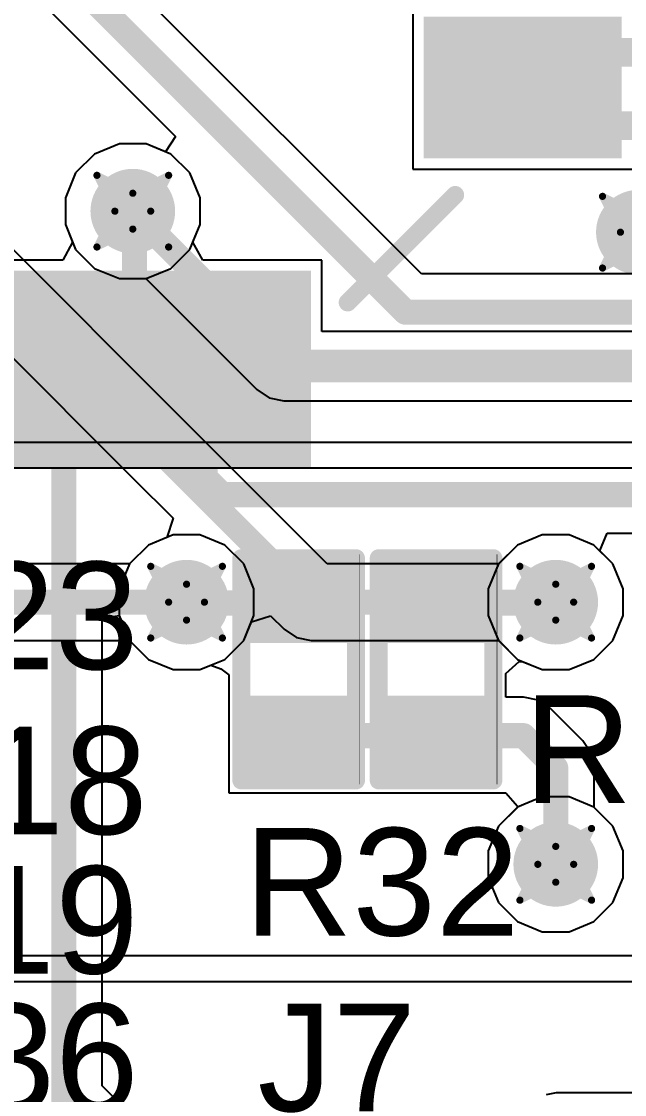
# Model space of a CAD drawing. Header units: inches. Extents: x -3 to 289, y -11 to 89.
# Drawn here: x 104.24 to 108.51, y 8.44 to 16.05 of the extents above; entities that cross this region are included whole.
import ezdxf

# ---------------------------------------------------------------- set-up
doc = ezdxf.new("R2010")
doc.units = ezdxf.units.IN
for name, color, linetype in [('Bottom Layer', 5, 'Continuous'), ('Drill Drawing', 1, 'Continuous'), ('Layer 1', 16, 'Continuous'), ('Layer 2', 76, 'Continuous'), ('Top Layer', 1, 'Continuous'), ('Top Overlay', 2, 'Continuous'), ('Top Paste', 8, 'Continuous'), ('Top Solder', 216, 'Continuous'), ('Via Holes', 16, 'Continuous')]:
    doc.layers.add(name, color=color, linetype=linetype)
doc.styles.add('Arial', font='', dxfattribs={"height": 0.2})
doc.styles.get('Arial').set_extended_font_data('Arial')

# ---------------------------------------------------------------- blocks, each defined once
blk = doc.blocks.new('EFM32WG380F256_B_QFP100R_10')
at = {"layer": 'Top Layer'}
for points in [[(-8.35, -4.35), (-7.15, -4.35), (-7.15, -4.65), (-8.35, -4.65)], [(-8.35, -4.85), (-7.15, -4.85), (-7.15, -5.15), (-8.35, -5.15)], [(-8.35, -5.35), (-7.15, -5.35), (-7.15, -5.65), (-8.35, -5.65)], [(-8.35, -5.85), (-7.15, -5.85), (-7.15, -6.15), (-8.35, -6.15)], [(-5.85, -7.15), (-5.85, -8.35), (-6.15, -8.35), (-6.15, -7.15)], [(-5.35, -7.15), (-5.35, -8.35), (-5.65, -8.35), (-5.65, -7.15)]]:
    blk.add_hatch(color=1, dxfattribs=at).paths.add_polyline_path(points)
at = {"layer": 'Top Paste'}
for points in [[(-8.35, -4.35), (-7.15, -4.35), (-7.15, -4.65), (-8.35, -4.65)], [(-8.35, -4.85), (-7.15, -4.85), (-7.15, -5.15), (-8.35, -5.15)], [(-8.35, -5.35), (-7.15, -5.35), (-7.15, -5.65), (-8.35, -5.65)], [(-8.35, -5.85), (-7.15, -5.85), (-7.15, -6.15), (-8.35, -6.15)], [(-5.85, -7.15), (-5.85, -8.35), (-6.15, -8.35), (-6.15, -7.15)], [(-5.35, -7.15), (-5.35, -8.35), (-5.65, -8.35), (-5.65, -7.15)]]:
    blk.add_hatch(color=8, dxfattribs=at).paths.add_polyline_path(points)
at = {"layer": 'Top Solder'}
for points in [[(-8.4516, -3.7484), (-7.0484, -3.7484), (-7.0484, -4.2516), (-8.4516, -4.2516)], [(-8.4516, -4.2484), (-7.0484, -4.2484), (-7.0484, -4.7516), (-8.4516, -4.7516)], [(-8.4516, -4.7484), (-7.0484, -4.7484), (-7.0484, -5.2516), (-8.4516, -5.2516)], [(-8.4516, -5.2484), (-7.0484, -5.2484), (-7.0484, -5.7516), (-8.4516, -5.7516)], [(-8.4516, -5.7484), (-7.0484, -5.7484), (-7.0484, -6.2516), (-8.4516, -6.2516)], [(-5.7484, -7.0484), (-5.7484, -8.4516), (-6.2516, -8.4516), (-6.2516, -7.0484)], [(-5.2484, -7.0484), (-5.2484, -8.4516), (-5.7516, -8.4516), (-5.7516, -7.0484)]]:
    blk.add_hatch(color=216, dxfattribs=at).paths.add_polyline_path(points)
at = {"layer": 'Top Overlay'}
blk.add_lwpolyline([(-7.273, -6.511, 0.127, 0.127, 0), (-6.511, -7.273, 0.127, 0.127, 0)], format="xyseb", dxfattribs=at)
for points in [[(-7.3048, -6.511, 0.0635, 0.0635, 1), (-7.2413, -6.511, 0.0635, 0.0635, 1)], [(-6.5428, -7.273, 0.0635, 0.0635, 1), (-6.4793, -7.273, 0.0635, 0.0635, 1)]]:
    blk.add_lwpolyline(points, format="xyseb", close=True, dxfattribs=at)
blk = doc.blocks.new('R___0402_11')
at = {"layer": 'Top Layer'}
for points in [[(-0.6985, -0.3175), (-0.6985, 0.3175), (-0.2413, 0.3175), (-0.2413, -0.3175)], [(0.2413, -0.3175), (0.2413, 0.3175), (0.6985, 0.3175), (0.6985, -0.3175)]]:
    blk.add_hatch(color=1, dxfattribs=at).paths.add_polyline_path(points)
at = {"layer": 'Top Paste'}
for points in [[(-0.6985, -0.3175), (-0.6985, 0.3175), (-0.2413, 0.3175), (-0.2413, -0.3175)], [(0.2413, -0.3175), (0.2413, 0.3175), (0.6985, 0.3175), (0.6985, -0.3175)]]:
    blk.add_hatch(color=8, dxfattribs=at).paths.add_polyline_path(points)
at = {"layer": 'Top Solder'}
for points in [[(-0.7535, -0.3725), (-0.7535, 0.3725), (-0.1863, 0.3725), (-0.1863, -0.3725)], [(0.1863, -0.3725), (0.1863, 0.3725), (0.7535, 0.3725), (0.7535, -0.3725)]]:
    blk.add_hatch(color=216, dxfattribs=at).paths.add_polyline_path(points)
at = {"layer": 'Top Overlay'}
for points in [[(-0.7874, 0.4064, 0.127, 0.127, 0), (-0.7874, -0.4064, 0.127, 0.127, 0)], [(-0.7874, 0.4064, 0.127, 0.127, 0), (0.7874, 0.4064, 0.127, 0.127, 0)], [(0.7874, 0.4064, 0.127, 0.127, 0), (0.7874, -0.4064, 0.127, 0.127, 0)], [(-0.7874, -0.4064, 0.127, 0.127, 0), (0.7874, -0.4064, 0.127, 0.127, 0)], [(-0.8128, -0.4318, 0.00323, 0.00323, 0), (0.8128, -0.4318, 0.00323, 0.00323, 0)]]:
    blk.add_lwpolyline(points, format="xyseb", dxfattribs=at)
for points in [[(-0.8191, 0.4064, 0.0635, 0.0635, 1), (-0.7556, 0.4064, 0.0635, 0.0635, 1)], [(-0.8191, 0.4064, 0.0635, 0.0635, 1), (-0.7556, 0.4064, 0.0635, 0.0635, 1)], [(0.7556, 0.4064, 0.0635, 0.0635, 1), (0.8191, 0.4064, 0.0635, 0.0635, 1)], [(0.7556, 0.4064, 0.0635, 0.0635, 1), (0.8191, 0.4064, 0.0635, 0.0635, 1)], [(-0.8191, -0.4064, 0.0635, 0.0635, 1), (-0.7556, -0.4064, 0.0635, 0.0635, 1)], [(-0.8191, -0.4064, 0.0635, 0.0635, 1), (-0.7556, -0.4064, 0.0635, 0.0635, 1)], [(0.7556, -0.4064, 0.0635, 0.0635, 1), (0.8191, -0.4064, 0.0635, 0.0635, 1)], [(0.7556, -0.4064, 0.0635, 0.0635, 1), (0.8191, -0.4064, 0.0635, 0.0635, 1)], [(-0.8136, -0.4318, 0.00161, 0.00161, 1), (-0.812, -0.4318, 0.00161, 0.00161, 1)], [(0.812, -0.4318, 0.00161, 0.00161, 1), (0.8136, -0.4318, 0.00161, 0.00161, 1)]]:
    blk.add_lwpolyline(points, format="xyseb", close=True, dxfattribs=at)
blk = doc.blocks.new('R___0402_12')
at = {"layer": 'Top Layer'}
for points in [[(-0.6985, -0.3175), (-0.6985, 0.3175), (-0.2413, 0.3175), (-0.2413, -0.3175)], [(0.2413, -0.3175), (0.2413, 0.3175), (0.6985, 0.3175), (0.6985, -0.3175)]]:
    blk.add_hatch(color=1, dxfattribs=at).paths.add_polyline_path(points)
at = {"layer": 'Top Paste'}
for points in [[(-0.6985, -0.3175), (-0.6985, 0.3175), (-0.2413, 0.3175), (-0.2413, -0.3175)], [(0.2413, -0.3175), (0.2413, 0.3175), (0.6985, 0.3175), (0.6985, -0.3175)]]:
    blk.add_hatch(color=8, dxfattribs=at).paths.add_polyline_path(points)
at = {"layer": 'Top Solder'}
for points in [[(-0.7535, -0.3725), (-0.7535, 0.3725), (-0.1863, 0.3725), (-0.1863, -0.3725)], [(0.1863, -0.3725), (0.1863, 0.3725), (0.7535, 0.3725), (0.7535, -0.3725)]]:
    blk.add_hatch(color=216, dxfattribs=at).paths.add_polyline_path(points)
at = {"layer": 'Top Overlay'}
for points in [[(-0.7874, 0.4064, 0.127, 0.127, 0), (-0.7874, -0.4064, 0.127, 0.127, 0)], [(-0.7874, 0.4064, 0.127, 0.127, 0), (0.7874, 0.4064, 0.127, 0.127, 0)], [(0.7874, 0.4064, 0.127, 0.127, 0), (0.7874, -0.4064, 0.127, 0.127, 0)], [(-0.7874, -0.4064, 0.127, 0.127, 0), (0.7874, -0.4064, 0.127, 0.127, 0)], [(-0.8128, -0.4318, 0.00323, 0.00323, 0), (0.8128, -0.4318, 0.00323, 0.00323, 0)]]:
    blk.add_lwpolyline(points, format="xyseb", dxfattribs=at)
for points in [[(-0.8191, 0.4064, 0.0635, 0.0635, 1), (-0.7556, 0.4064, 0.0635, 0.0635, 1)], [(-0.8191, 0.4064, 0.0635, 0.0635, 1), (-0.7556, 0.4064, 0.0635, 0.0635, 1)], [(0.7556, 0.4064, 0.0635, 0.0635, 1), (0.8191, 0.4064, 0.0635, 0.0635, 1)], [(0.7556, 0.4064, 0.0635, 0.0635, 1), (0.8191, 0.4064, 0.0635, 0.0635, 1)], [(-0.8191, -0.4064, 0.0635, 0.0635, 1), (-0.7556, -0.4064, 0.0635, 0.0635, 1)], [(-0.8191, -0.4064, 0.0635, 0.0635, 1), (-0.7556, -0.4064, 0.0635, 0.0635, 1)], [(0.7556, -0.4064, 0.0635, 0.0635, 1), (0.8191, -0.4064, 0.0635, 0.0635, 1)], [(0.7556, -0.4064, 0.0635, 0.0635, 1), (0.8191, -0.4064, 0.0635, 0.0635, 1)], [(-0.8136, -0.4318, 0.00161, 0.00161, 1), (-0.812, -0.4318, 0.00161, 0.00161, 1)], [(0.812, -0.4318, 0.00161, 0.00161, 1), (0.8136, -0.4318, 0.00161, 0.00161, 1)]]:
    blk.add_lwpolyline(points, format="xyseb", close=True, dxfattribs=at)

msp = doc.modelspace()

# ---------------------------------------------------------------- hatches: boundary and pattern name
at = {"layer": 'Bottom Layer'}
h = msp.add_hatch(color=5, dxfattribs=at)
edge = h.paths.add_edge_path()
edge.add_arc((105.0257, 14.7027), 0.3, 0, 360)
h = msp.add_hatch(color=5, dxfattribs=at)
edge = h.paths.add_edge_path()
edge.add_arc((108.6086, 14.5537), 0.3, 0, 360)
h = msp.add_hatch(color=5, dxfattribs=at)
edge = h.paths.add_edge_path()
edge.add_arc((105.4067, 11.9323), 0.3, 0, 360)
h = msp.add_hatch(color=5, dxfattribs=at)
edge = h.paths.add_edge_path()
edge.add_arc((108.0229, 11.9323), 0.3, 0, 360)
h = msp.add_hatch(color=5, dxfattribs=at)
edge = h.paths.add_edge_path()
edge.add_arc((108.0229, 10.0749), 0.3, 0, 360)
at = {"layer": 'Layer 1'}
h = msp.add_hatch(color=16, dxfattribs=at)
edge = h.paths.add_edge_path()
edge.add_arc((105.0257, 14.7027), 0.3, 0, 360)
h = msp.add_hatch(color=16, dxfattribs=at)
edge = h.paths.add_edge_path()
edge.add_arc((108.6086, 14.5537), 0.3, 0, 360)
h = msp.add_hatch(color=16, dxfattribs=at)
edge = h.paths.add_edge_path()
edge.add_arc((105.4067, 11.9323), 0.3, 0, 360)
h = msp.add_hatch(color=16, dxfattribs=at)
edge = h.paths.add_edge_path()
edge.add_arc((108.0229, 11.9323), 0.3, 0, 360)
h = msp.add_hatch(color=16, dxfattribs=at)
edge = h.paths.add_edge_path()
edge.add_arc((108.0229, 10.0749), 0.3, 0, 360)
at = {"layer": 'Layer 2'}
h = msp.add_hatch(color=76, dxfattribs=at)
edge = h.paths.add_edge_path()
edge.add_arc((105.0257, 14.7027), 0.3, 0, 360)
h = msp.add_hatch(color=76, dxfattribs=at)
edge = h.paths.add_edge_path()
edge.add_arc((108.6086, 14.5537), 0.3, 0, 360)
h = msp.add_hatch(color=76, dxfattribs=at)
edge = h.paths.add_edge_path()
edge.add_arc((105.4067, 11.9323), 0.3, 0, 360)
h = msp.add_hatch(color=76, dxfattribs=at)
edge = h.paths.add_edge_path()
edge.add_arc((108.0229, 11.9323), 0.3, 0, 360)
h = msp.add_hatch(color=76, dxfattribs=at)
edge = h.paths.add_edge_path()
edge.add_arc((108.0229, 10.0749), 0.3, 0, 360)
at = {"layer": 'Top Layer'}
h = msp.add_hatch(color=1, dxfattribs=at)
edge = h.paths.add_edge_path()
edge.add_arc((105.0257, 14.7027), 0.3, 0, 360)
h = msp.add_hatch(color=1, dxfattribs=at)
edge = h.paths.add_edge_path()
edge.add_arc((108.6086, 14.5537), 0.3, 0, 360)
h = msp.add_hatch(color=1, dxfattribs=at)
edge = h.paths.add_edge_path()
edge.add_arc((105.4067, 11.9323), 0.3, 0, 360)
h = msp.add_hatch(color=1, dxfattribs=at)
edge = h.paths.add_edge_path()
edge.add_arc((108.0229, 11.9323), 0.3, 0, 360)
h = msp.add_hatch(color=1, dxfattribs=at)
edge = h.paths.add_edge_path()
edge.add_arc((108.0229, 10.0749), 0.3, 0, 360)
at = {"layer": 'Via Holes'}
h = msp.add_hatch(color=7, dxfattribs=at)
edge = h.paths.add_edge_path()
edge.add_arc((105.0257, 14.7027), 0.15, 0, 360)
h = msp.add_hatch(color=7, dxfattribs=at)
edge = h.paths.add_edge_path()
edge.add_arc((108.6086, 14.5537), 0.15, 0, 360)
h = msp.add_hatch(color=7, dxfattribs=at)
edge = h.paths.add_edge_path()
edge.add_arc((105.4067, 11.9323), 0.15, 0, 360)
h = msp.add_hatch(color=7, dxfattribs=at)
edge = h.paths.add_edge_path()
edge.add_arc((108.0229, 11.9323), 0.15, 0, 360)
h = msp.add_hatch(color=7, dxfattribs=at)
edge = h.paths.add_edge_path()
edge.add_arc((108.0229, 10.0749), 0.15, 0, 360)

# ---------------------------------------------------------------- linework, layer by layer
at = {"layer": 'Bottom Layer'}
for p, q in [((101.7861, 18.7747), (105.3293, 15.2315)), ((107.071, 14.2589), (103.893, 17.437)), ((105.3293, 15.2315), (105.2573, 15.1239)), ((104.9306, 15.1805), (104.755, 15.1077)), ((105.1207, 15.1805), (104.9306, 15.1805)), ((105.2573, 15.1239), (105.1207, 15.1805)), ((104.755, 15.1077), (104.6206, 14.9733)), ((104.6206, 14.9733), (104.5479, 14.7977)), ((105.4162, 13.1914), (103.8232, 14.7844)), ((104.5479, 14.7977), (104.5479, 14.6076)), ((104.5479, 14.6076), (104.6206, 14.432)), ((103.3034, 14.5351), (105.0317, 12.8068)), ((104.6206, 14.432), (104.755, 14.2976)), ((104.755, 14.2976), (104.9306, 14.2249)), ((104.9306, 14.2249), (105.1189, 14.2249)), ((105.1189, 14.2249), (105.9047, 13.4391)), ((121.079, 14.2589), (107.071, 14.2589)), ((105.9047, 13.4391), (105.9047, 13.4391)), ((105.9047, 13.4391), (105.9929, 13.3802)), ((105.9929, 13.3802), (106.097, 13.3595)), ((106.097, 13.3595), (106.097, 13.3595)), ((106.097, 13.3595), (122.3457, 13.3595)), ((106.4034, 12.2042), (105.4162, 13.1914)), ((105.0317, 12.8068), (105.311, 12.5274)), ((105.311, 12.5274), (105.2672, 12.3917)), ((107.9278, 12.4101), (107.7522, 12.3374)), ((108.1179, 12.4101), (107.9278, 12.4101)), ((108.2935, 12.3374), (108.1179, 12.4101)), ((105.136, 12.3374), (105.0029, 12.2042)), ((105.2672, 12.3917), (105.136, 12.3374)), ((107.7522, 12.3374), (107.6191, 12.2042)), ((108.4279, 12.203), (108.2935, 12.3374)), ((105.0029, 12.2042), (102.795, 12.2042)), ((107.6191, 12.2042), (106.4034, 12.2042)), ((108.5007, 12.0274), (108.4279, 12.203)), ((108.5007, 11.8373), (108.5007, 12.0274)), ((105.8117, 11.6617), (105.8661, 11.7928)), ((105.8661, 11.7928), (106.0018, 11.8367)), ((106.0018, 11.8367), (106.0985, 11.74)), ((108.4279, 11.6617), (108.5007, 11.8373)), ((106.0985, 11.74), (106.1867, 11.6811)), ((102.6824, 11.6604), (105.0029, 11.6604)), ((105.0029, 11.6604), (105.136, 11.5273)), ((105.6773, 11.5273), (105.8117, 11.6617)), ((106.1867, 11.6811), (106.2907, 11.6604)), ((106.2907, 11.6604), (106.2908, 11.6604)), ((106.2908, 11.6604), (107.6191, 11.6604)), ((107.6191, 11.6604), (107.7522, 11.5273)), ((108.2935, 11.5273), (108.4279, 11.6617)), ((105.136, 11.5273), (105.3116, 11.4545)), ((105.5017, 11.4545), (105.6773, 11.5273)), ((107.7522, 11.5273), (107.9278, 11.4545)), ((108.1179, 11.4545), (108.2935, 11.5273)), ((105.3116, 11.4545), (105.5017, 11.4545)), ((107.9278, 11.4545), (108.1179, 11.4545)), ((107.9278, 10.5527), (107.7522, 10.48)), ((108.1179, 10.5527), (107.9278, 10.5527)), ((108.2935, 10.48), (108.1179, 10.5527)), ((107.7522, 10.48), (107.6178, 10.3455)), ((108.4279, 10.3455), (108.2935, 10.48)), ((107.6178, 10.3455), (107.5451, 10.1699)), ((108.5007, 10.1699), (108.4279, 10.3455)), ((107.5451, 10.1699), (107.5451, 9.9799)), ((108.5007, 9.9799), (108.5007, 10.1699)), ((107.5451, 9.9799), (107.6178, 9.8042)), ((108.4279, 9.8042), (108.5007, 9.9799)), ((107.6178, 9.8042), (107.7522, 9.6698)), ((108.2935, 9.6698), (108.4279, 9.8042)), ((107.7522, 9.6698), (107.9278, 9.5971)), ((108.1179, 9.5971), (108.2935, 9.6698)), ((107.9278, 9.5971), (108.1179, 9.5971)), ((116.4154, 9.4269), (102.1836, 9.4269)), ((98.8248, 9.2456), (117.7772, 9.2456))]:
    msp.add_line(p, q, dxfattribs=at)
for points in [[(101.9784, 18.967, 0.1778, 0.1778, 0), (106.9584, 13.987, 0.1778, 0.1778, 0)], [(103.4957, 14.7273, 0.1778, 0.1778, 0), (105.2239, 12.9991, 0.1778, 0.1778, 0)], [(105.0257, 14.7027, 0.1778, 0.1778, 0), (106.097, 13.6314, 0.1778, 0.1778, 0)], [(106.9584, 13.987, 0.1778, 0.1778, 0), (121.1916, 13.987, 0.1778, 0.1778, 0)], [(106.097, 13.6314, 0.1778, 0.1778, 0), (122.3457, 13.6314, 0.1778, 0.1778, 0)], [(105.2239, 12.9991, 0.1778, 0.1778, 0), (106.2907, 11.9323, 0.1778, 0.1778, 0)], [(102.6824, 11.9323, 0.1778, 0.1778, 0), (105.4067, 11.9323, 0.1778, 0.1778, 0)], [(106.2907, 11.9323, 0.1778, 0.1778, 0), (108.0229, 11.9323, 0.1778, 0.1778, 0)]]:
    msp.add_lwpolyline(points, format="xyseb", dxfattribs=at)
for points in [[(104.9812, 14.7027, 0.0889, 0.0889, 1), (105.0701, 14.7027, 0.0889, 0.0889, 1)], [(106.914, 13.987, 0.0889, 0.0889, 1), (107.0029, 13.987, 0.0889, 0.0889, 1)], [(106.914, 13.987, 0.0889, 0.0889, 1), (107.0029, 13.987, 0.0889, 0.0889, 1)], [(106.0525, 13.6314, 0.0889, 0.0889, 1), (106.1414, 13.6314, 0.0889, 0.0889, 1)], [(106.0525, 13.6314, 0.0889, 0.0889, 1), (106.1414, 13.6314, 0.0889, 0.0889, 1)], [(105.1795, 12.9991, 0.0889, 0.0889, 1), (105.2684, 12.9991, 0.0889, 0.0889, 1)], [(105.1795, 12.9991, 0.0889, 0.0889, 1), (105.2684, 12.9991, 0.0889, 0.0889, 1)], [(105.3622, 11.9323, 0.0889, 0.0889, 1), (105.4511, 11.9323, 0.0889, 0.0889, 1)], [(106.2463, 11.9323, 0.0889, 0.0889, 1), (106.3352, 11.9323, 0.0889, 0.0889, 1)], [(106.2463, 11.9323, 0.0889, 0.0889, 1), (106.3352, 11.9323, 0.0889, 0.0889, 1)], [(107.9784, 11.9323, 0.0889, 0.0889, 1), (108.0673, 11.9323, 0.0889, 0.0889, 1)]]:
    msp.add_lwpolyline(points, format="xyseb", close=True, dxfattribs=at)
at = {"layer": 'Drill Drawing'}
for points in [[(104.7717, 14.9567, 0.0508, 0.0508, 0), (105.0257, 14.8297, 0.0508, 0.0508, 0)], [(104.7717, 14.9567, 0.0508, 0.0508, 0), (104.8987, 14.7027, 0.0508, 0.0508, 0)], [(105.0257, 14.8297, 0.0508, 0.0508, 0), (105.2797, 14.9567, 0.0508, 0.0508, 0)], [(105.1527, 14.7027, 0.0508, 0.0508, 0), (105.2797, 14.9567, 0.0508, 0.0508, 0)], [(108.3546, 14.8077, 0.0508, 0.0508, 0), (108.6086, 14.6807, 0.0508, 0.0508, 0)], [(108.3546, 14.8077, 0.0508, 0.0508, 0), (108.4816, 14.5537, 0.0508, 0.0508, 0)], [(104.7717, 14.4487, 0.0508, 0.0508, 0), (104.8987, 14.7027, 0.0508, 0.0508, 0)], [(105.1527, 14.7027, 0.0508, 0.0508, 0), (105.2797, 14.4487, 0.0508, 0.0508, 0)], [(104.7717, 14.4487, 0.0508, 0.0508, 0), (105.0257, 14.5757, 0.0508, 0.0508, 0)], [(105.0257, 14.5757, 0.0508, 0.0508, 0), (105.2797, 14.4487, 0.0508, 0.0508, 0)], [(108.3546, 14.2997, 0.0508, 0.0508, 0), (108.4816, 14.5537, 0.0508, 0.0508, 0)], [(108.3546, 14.2997, 0.0508, 0.0508, 0), (108.6086, 14.4267, 0.0508, 0.0508, 0)], [(105.1527, 12.1863, 0.0508, 0.0508, 0), (105.4067, 12.0593, 0.0508, 0.0508, 0)], [(105.1527, 12.1863, 0.0508, 0.0508, 0), (105.2797, 11.9323, 0.0508, 0.0508, 0)], [(105.4067, 12.0593, 0.0508, 0.0508, 0), (105.6607, 12.1863, 0.0508, 0.0508, 0)], [(105.5337, 11.9323, 0.0508, 0.0508, 0), (105.6607, 12.1863, 0.0508, 0.0508, 0)], [(107.7689, 12.1863, 0.0508, 0.0508, 0), (108.0229, 12.0593, 0.0508, 0.0508, 0)], [(107.7689, 12.1863, 0.0508, 0.0508, 0), (107.8959, 11.9323, 0.0508, 0.0508, 0)], [(108.0229, 12.0593, 0.0508, 0.0508, 0), (108.2769, 12.1863, 0.0508, 0.0508, 0)], [(108.1499, 11.9323, 0.0508, 0.0508, 0), (108.2769, 12.1863, 0.0508, 0.0508, 0)], [(105.1527, 11.6783, 0.0508, 0.0508, 0), (105.2797, 11.9323, 0.0508, 0.0508, 0)], [(105.5337, 11.9323, 0.0508, 0.0508, 0), (105.6607, 11.6783, 0.0508, 0.0508, 0)], [(107.7689, 11.6783, 0.0508, 0.0508, 0), (107.8959, 11.9323, 0.0508, 0.0508, 0)], [(108.1499, 11.9323, 0.0508, 0.0508, 0), (108.2769, 11.6783, 0.0508, 0.0508, 0)], [(105.1527, 11.6783, 0.0508, 0.0508, 0), (105.4067, 11.8053, 0.0508, 0.0508, 0)], [(105.4067, 11.8053, 0.0508, 0.0508, 0), (105.6607, 11.6783, 0.0508, 0.0508, 0)], [(107.7689, 11.6783, 0.0508, 0.0508, 0), (108.0229, 11.8053, 0.0508, 0.0508, 0)], [(108.0229, 11.8053, 0.0508, 0.0508, 0), (108.2769, 11.6783, 0.0508, 0.0508, 0)], [(107.7689, 10.3289, 0.0508, 0.0508, 0), (108.0229, 10.2019, 0.0508, 0.0508, 0)], [(107.7689, 10.3289, 0.0508, 0.0508, 0), (107.8959, 10.0749, 0.0508, 0.0508, 0)], [(108.0229, 10.2019, 0.0508, 0.0508, 0), (108.2769, 10.3289, 0.0508, 0.0508, 0)], [(108.1499, 10.0749, 0.0508, 0.0508, 0), (108.2769, 10.3289, 0.0508, 0.0508, 0)], [(107.7689, 9.8209, 0.0508, 0.0508, 0), (107.8959, 10.0749, 0.0508, 0.0508, 0)], [(108.1499, 10.0749, 0.0508, 0.0508, 0), (108.2769, 9.8209, 0.0508, 0.0508, 0)], [(107.7689, 9.8209, 0.0508, 0.0508, 0), (108.0229, 9.9479, 0.0508, 0.0508, 0)], [(108.0229, 9.9479, 0.0508, 0.0508, 0), (108.2769, 9.8209, 0.0508, 0.0508, 0)]]:
    msp.add_lwpolyline(points, format="xyseb", dxfattribs=at)
for points in [[(104.759, 14.9567, 0.0254, 0.0254, 1), (104.7844, 14.9567, 0.0254, 0.0254, 1)], [(104.759, 14.9567, 0.0254, 0.0254, 1), (104.7844, 14.9567, 0.0254, 0.0254, 1)], [(105.267, 14.9567, 0.0254, 0.0254, 1), (105.2924, 14.9567, 0.0254, 0.0254, 1)], [(105.267, 14.9567, 0.0254, 0.0254, 1), (105.2924, 14.9567, 0.0254, 0.0254, 1)], [(105.013, 14.8297, 0.0254, 0.0254, 1), (105.0384, 14.8297, 0.0254, 0.0254, 1)], [(105.013, 14.8297, 0.0254, 0.0254, 1), (105.0384, 14.8297, 0.0254, 0.0254, 1)], [(108.3419, 14.8077, 0.0254, 0.0254, 1), (108.3673, 14.8077, 0.0254, 0.0254, 1)], [(108.3419, 14.8077, 0.0254, 0.0254, 1), (108.3673, 14.8077, 0.0254, 0.0254, 1)], [(104.886, 14.7027, 0.0254, 0.0254, 1), (104.9114, 14.7027, 0.0254, 0.0254, 1)], [(104.886, 14.7027, 0.0254, 0.0254, 1), (104.9114, 14.7027, 0.0254, 0.0254, 1)], [(105.14, 14.7027, 0.0254, 0.0254, 1), (105.1654, 14.7027, 0.0254, 0.0254, 1)], [(105.14, 14.7027, 0.0254, 0.0254, 1), (105.1654, 14.7027, 0.0254, 0.0254, 1)], [(105.013, 14.5757, 0.0254, 0.0254, 1), (105.0384, 14.5757, 0.0254, 0.0254, 1)], [(105.013, 14.5757, 0.0254, 0.0254, 1), (105.0384, 14.5757, 0.0254, 0.0254, 1)], [(108.4689, 14.5537, 0.0254, 0.0254, 1), (108.4943, 14.5537, 0.0254, 0.0254, 1)], [(108.4689, 14.5537, 0.0254, 0.0254, 1), (108.4943, 14.5537, 0.0254, 0.0254, 1)], [(104.759, 14.4487, 0.0254, 0.0254, 1), (104.7844, 14.4487, 0.0254, 0.0254, 1)], [(104.759, 14.4487, 0.0254, 0.0254, 1), (104.7844, 14.4487, 0.0254, 0.0254, 1)], [(105.267, 14.4487, 0.0254, 0.0254, 1), (105.2924, 14.4487, 0.0254, 0.0254, 1)], [(105.267, 14.4487, 0.0254, 0.0254, 1), (105.2924, 14.4487, 0.0254, 0.0254, 1)], [(108.3419, 14.2997, 0.0254, 0.0254, 1), (108.3673, 14.2997, 0.0254, 0.0254, 1)], [(108.3419, 14.2997, 0.0254, 0.0254, 1), (108.3673, 14.2997, 0.0254, 0.0254, 1)], [(105.14, 12.1863, 0.0254, 0.0254, 1), (105.1654, 12.1863, 0.0254, 0.0254, 1)], [(105.14, 12.1863, 0.0254, 0.0254, 1), (105.1654, 12.1863, 0.0254, 0.0254, 1)], [(105.648, 12.1863, 0.0254, 0.0254, 1), (105.6734, 12.1863, 0.0254, 0.0254, 1)], [(105.648, 12.1863, 0.0254, 0.0254, 1), (105.6734, 12.1863, 0.0254, 0.0254, 1)], [(107.7562, 12.1863, 0.0254, 0.0254, 1), (107.7816, 12.1863, 0.0254, 0.0254, 1)], [(107.7562, 12.1863, 0.0254, 0.0254, 1), (107.7816, 12.1863, 0.0254, 0.0254, 1)], [(108.2642, 12.1863, 0.0254, 0.0254, 1), (108.2896, 12.1863, 0.0254, 0.0254, 1)], [(108.2642, 12.1863, 0.0254, 0.0254, 1), (108.2896, 12.1863, 0.0254, 0.0254, 1)], [(105.394, 12.0593, 0.0254, 0.0254, 1), (105.4194, 12.0593, 0.0254, 0.0254, 1)], [(105.394, 12.0593, 0.0254, 0.0254, 1), (105.4194, 12.0593, 0.0254, 0.0254, 1)], [(108.0102, 12.0593, 0.0254, 0.0254, 1), (108.0356, 12.0593, 0.0254, 0.0254, 1)], [(108.0102, 12.0593, 0.0254, 0.0254, 1), (108.0356, 12.0593, 0.0254, 0.0254, 1)], [(105.267, 11.9323, 0.0254, 0.0254, 1), (105.2924, 11.9323, 0.0254, 0.0254, 1)], [(105.267, 11.9323, 0.0254, 0.0254, 1), (105.2924, 11.9323, 0.0254, 0.0254, 1)], [(105.521, 11.9323, 0.0254, 0.0254, 1), (105.5464, 11.9323, 0.0254, 0.0254, 1)], [(105.521, 11.9323, 0.0254, 0.0254, 1), (105.5464, 11.9323, 0.0254, 0.0254, 1)], [(107.8832, 11.9323, 0.0254, 0.0254, 1), (107.9086, 11.9323, 0.0254, 0.0254, 1)], [(107.8832, 11.9323, 0.0254, 0.0254, 1), (107.9086, 11.9323, 0.0254, 0.0254, 1)], [(108.1372, 11.9323, 0.0254, 0.0254, 1), (108.1626, 11.9323, 0.0254, 0.0254, 1)], [(108.1372, 11.9323, 0.0254, 0.0254, 1), (108.1626, 11.9323, 0.0254, 0.0254, 1)], [(105.394, 11.8053, 0.0254, 0.0254, 1), (105.4194, 11.8053, 0.0254, 0.0254, 1)], [(105.394, 11.8053, 0.0254, 0.0254, 1), (105.4194, 11.8053, 0.0254, 0.0254, 1)], [(108.0102, 11.8053, 0.0254, 0.0254, 1), (108.0356, 11.8053, 0.0254, 0.0254, 1)], [(108.0102, 11.8053, 0.0254, 0.0254, 1), (108.0356, 11.8053, 0.0254, 0.0254, 1)], [(105.14, 11.6783, 0.0254, 0.0254, 1), (105.1654, 11.6783, 0.0254, 0.0254, 1)], [(105.14, 11.6783, 0.0254, 0.0254, 1), (105.1654, 11.6783, 0.0254, 0.0254, 1)], [(105.648, 11.6783, 0.0254, 0.0254, 1), (105.6734, 11.6783, 0.0254, 0.0254, 1)], [(105.648, 11.6783, 0.0254, 0.0254, 1), (105.6734, 11.6783, 0.0254, 0.0254, 1)], [(107.7562, 11.6783, 0.0254, 0.0254, 1), (107.7816, 11.6783, 0.0254, 0.0254, 1)], [(107.7562, 11.6783, 0.0254, 0.0254, 1), (107.7816, 11.6783, 0.0254, 0.0254, 1)], [(108.2642, 11.6783, 0.0254, 0.0254, 1), (108.2896, 11.6783, 0.0254, 0.0254, 1)], [(108.2642, 11.6783, 0.0254, 0.0254, 1), (108.2896, 11.6783, 0.0254, 0.0254, 1)], [(107.7562, 10.3289, 0.0254, 0.0254, 1), (107.7816, 10.3289, 0.0254, 0.0254, 1)], [(107.7562, 10.3289, 0.0254, 0.0254, 1), (107.7816, 10.3289, 0.0254, 0.0254, 1)], [(108.2642, 10.3289, 0.0254, 0.0254, 1), (108.2896, 10.3289, 0.0254, 0.0254, 1)], [(108.2642, 10.3289, 0.0254, 0.0254, 1), (108.2896, 10.3289, 0.0254, 0.0254, 1)], [(108.0102, 10.2019, 0.0254, 0.0254, 1), (108.0356, 10.2019, 0.0254, 0.0254, 1)], [(108.0102, 10.2019, 0.0254, 0.0254, 1), (108.0356, 10.2019, 0.0254, 0.0254, 1)], [(107.8832, 10.0749, 0.0254, 0.0254, 1), (107.9086, 10.0749, 0.0254, 0.0254, 1)], [(107.8832, 10.0749, 0.0254, 0.0254, 1), (107.9086, 10.0749, 0.0254, 0.0254, 1)], [(108.1372, 10.0749, 0.0254, 0.0254, 1), (108.1626, 10.0749, 0.0254, 0.0254, 1)], [(108.1372, 10.0749, 0.0254, 0.0254, 1), (108.1626, 10.0749, 0.0254, 0.0254, 1)], [(108.0102, 9.9479, 0.0254, 0.0254, 1), (108.0356, 9.9479, 0.0254, 0.0254, 1)], [(108.0102, 9.9479, 0.0254, 0.0254, 1), (108.0356, 9.9479, 0.0254, 0.0254, 1)], [(107.7562, 9.8209, 0.0254, 0.0254, 1), (107.7816, 9.8209, 0.0254, 0.0254, 1)], [(107.7562, 9.8209, 0.0254, 0.0254, 1), (107.7816, 9.8209, 0.0254, 0.0254, 1)], [(108.2642, 9.8209, 0.0254, 0.0254, 1), (108.2896, 9.8209, 0.0254, 0.0254, 1)], [(108.2642, 9.8209, 0.0254, 0.0254, 1), (108.2896, 9.8209, 0.0254, 0.0254, 1)]]:
    msp.add_lwpolyline(points, format="xyseb", close=True, dxfattribs=at)
at = {"layer": 'Layer 1'}
for p, q in [((104.9306, 15.1805), (104.755, 15.1077)), ((105.1207, 15.1805), (104.9306, 15.1805)), ((105.2963, 15.1077), (105.1207, 15.1805)), ((104.755, 15.1077), (104.6206, 14.9733)), ((105.4307, 14.9733), (105.2963, 15.1077)), ((104.6206, 14.9733), (104.5479, 14.7977)), ((105.5035, 14.7977), (105.4307, 14.9733)), ((104.5479, 14.7977), (104.5479, 14.6076)), ((105.5035, 14.6076), (105.5035, 14.7977)), ((104.5479, 14.6076), (104.6206, 14.432)), ((105.4307, 14.432), (105.5035, 14.6076)), ((104.6206, 14.432), (104.755, 14.2976)), ((105.2963, 14.2976), (105.4307, 14.432)), ((104.755, 14.2976), (104.9306, 14.2249)), ((105.1207, 14.2249), (105.2963, 14.2976)), ((104.9306, 14.2249), (105.1207, 14.2249)), ((105.3116, 12.4101), (105.136, 12.3374)), ((105.5017, 12.4101), (105.3116, 12.4101)), ((105.6773, 12.3374), (105.5017, 12.4101)), ((107.9278, 12.4101), (107.7522, 12.3374)), ((108.1179, 12.4101), (107.9278, 12.4101)), ((108.2935, 12.3374), (108.1179, 12.4101)), ((105.136, 12.3374), (105.0016, 12.203)), ((105.8117, 12.203), (105.6773, 12.3374)), ((107.7522, 12.3374), (107.6178, 12.203)), ((108.4279, 12.203), (108.2935, 12.3374)), ((105.0016, 12.203), (104.9289, 12.0274)), ((105.8845, 12.0274), (105.8117, 12.203)), ((107.6178, 12.203), (107.5451, 12.0274)), ((108.5007, 12.0274), (108.4279, 12.203)), ((104.9289, 12.0274), (104.9289, 11.8373)), ((105.8845, 11.8373), (105.8845, 12.0274)), ((107.5451, 12.0274), (107.5451, 11.8373)), ((108.5007, 11.8373), (108.5007, 12.0274)), ((104.9289, 11.8373), (105.0016, 11.6617)), ((105.8117, 11.6617), (105.8845, 11.8373)), ((107.5451, 11.8373), (107.6178, 11.6617)), ((108.4279, 11.6617), (108.5007, 11.8373)), ((105.0016, 11.6617), (105.136, 11.5273)), ((105.6773, 11.5273), (105.8117, 11.6617)), ((107.6178, 11.6617), (107.7522, 11.5273)), ((108.2935, 11.5273), (108.4279, 11.6617)), ((105.136, 11.5273), (105.3116, 11.4545)), ((105.5017, 11.4545), (105.6773, 11.5273)), ((107.7522, 11.5273), (107.9278, 11.4545)), ((108.1179, 11.4545), (108.2935, 11.5273)), ((105.3116, 11.4545), (105.5017, 11.4545)), ((107.9278, 11.4545), (108.1179, 11.4545)), ((107.9278, 10.5527), (107.7522, 10.48)), ((108.1179, 10.5527), (107.9278, 10.5527)), ((108.2935, 10.48), (108.1179, 10.5527)), ((107.7522, 10.48), (107.6178, 10.3455)), ((108.4279, 10.3455), (108.2935, 10.48)), ((107.6178, 10.3455), (107.5451, 10.1699)), ((108.5007, 10.1699), (108.4279, 10.3455)), ((107.5451, 10.1699), (107.5451, 9.9799)), ((108.5007, 9.9799), (108.5007, 10.1699)), ((107.5451, 9.9799), (107.6178, 9.8042)), ((108.4279, 9.8042), (108.5007, 9.9799)), ((107.6178, 9.8042), (107.7522, 9.6698)), ((108.2935, 9.6698), (108.4279, 9.8042)), ((107.7522, 9.6698), (107.9278, 9.5971)), ((108.1179, 9.5971), (108.2935, 9.6698)), ((107.9278, 9.5971), (108.1179, 9.5971))]:
    msp.add_line(p, q, dxfattribs=at)
at = {"layer": 'Layer 2'}
for p, q in [((104.9306, 15.1805), (104.755, 15.1077)), ((105.1207, 15.1805), (104.9306, 15.1805)), ((105.2963, 15.1077), (105.1207, 15.1805)), ((104.755, 15.1077), (104.6206, 14.9733)), ((105.4307, 14.9733), (105.2963, 15.1077)), ((104.6206, 14.9733), (104.5479, 14.7977)), ((105.5035, 14.7977), (105.4307, 14.9733)), ((104.5479, 14.7977), (104.5479, 14.6076)), ((105.5035, 14.6076), (105.5035, 14.7977)), ((104.5479, 14.6076), (104.6206, 14.432)), ((105.4307, 14.432), (105.5035, 14.6076)), ((104.6206, 14.432), (104.755, 14.2976)), ((105.2963, 14.2976), (105.4307, 14.432)), ((104.755, 14.2976), (104.9306, 14.2249)), ((105.1207, 14.2249), (105.2963, 14.2976)), ((104.9306, 14.2249), (105.1207, 14.2249)), ((109.447, 13.0645), (98.8644, 13.0645)), ((98.8644, 12.8832), (109.6283, 12.8832)), ((105.3116, 12.4101), (105.136, 12.3374)), ((105.5017, 12.4101), (105.3116, 12.4101)), ((105.6773, 12.3374), (105.5017, 12.4101)), ((107.9278, 12.4101), (107.7522, 12.3374)), ((108.1179, 12.4101), (107.9278, 12.4101)), ((108.2935, 12.3374), (108.1179, 12.4101)), ((105.136, 12.3374), (105.0016, 12.203)), ((105.8117, 12.203), (105.6773, 12.3374)), ((107.7522, 12.3374), (107.6178, 12.203)), ((108.4279, 12.203), (108.2935, 12.3374)), ((105.0016, 12.203), (104.9289, 12.0274)), ((105.8845, 12.0274), (105.8117, 12.203)), ((107.6178, 12.203), (107.5451, 12.0274)), ((108.5007, 12.0274), (108.4279, 12.203)), ((104.9289, 12.0274), (104.9289, 11.8373)), ((105.8845, 11.8373), (105.8845, 12.0274)), ((107.5451, 12.0274), (107.5451, 11.8373)), ((108.5007, 11.8373), (108.5007, 12.0274)), ((104.9289, 11.8373), (105.0016, 11.6617)), ((105.8117, 11.6617), (105.8845, 11.8373)), ((107.5451, 11.8373), (107.6178, 11.6617)), ((108.4279, 11.6617), (108.5007, 11.8373)), ((105.0016, 11.6617), (105.136, 11.5273)), ((105.6773, 11.5273), (105.8117, 11.6617)), ((107.6178, 11.6617), (107.7522, 11.5273)), ((108.2935, 11.5273), (108.4279, 11.6617)), ((105.136, 11.5273), (105.3116, 11.4545)), ((105.5017, 11.4545), (105.6773, 11.5273)), ((107.7522, 11.5273), (107.9278, 11.4545)), ((108.1179, 11.4545), (108.2935, 11.5273)), ((105.3116, 11.4545), (105.5017, 11.4545)), ((107.9278, 11.4545), (108.1179, 11.4545))]:
    msp.add_line(p, q, dxfattribs=at)
at = {"layer": 'Top Layer'}
for p, q in [((107.0097, 16.3329), (107.0097, 15.001)), ((104.9306, 15.1805), (104.755, 15.1077)), ((105.1207, 15.1805), (104.9306, 15.1805)), ((105.2963, 15.1077), (105.1207, 15.1805)), ((104.755, 15.1077), (104.6206, 14.9733)), ((105.4307, 14.9733), (105.2963, 15.1077)), ((107.0097, 15.001), (108.5653, 15.001)), ((104.6206, 14.9733), (104.5479, 14.7977)), ((105.5035, 14.7977), (105.4307, 14.9733)), ((104.5479, 14.7977), (104.5479, 14.6076)), ((105.5035, 14.6076), (105.5035, 14.7977)), ((104.5479, 14.6076), (104.5992, 14.4836)), ((105.4521, 14.4836), (105.5035, 14.6076)), ((104.5992, 14.4836), (104.5301, 14.3566)), ((105.5213, 14.3566), (105.4521, 14.4836)), ((104.5301, 14.3566), (103.3094, 14.3566)), ((106.3653, 14.3566), (105.5213, 14.3566)), ((106.3653, 13.8508), (106.3653, 14.3566)), ((108.8644, 13.8508), (106.3653, 13.8508)), ((108.3355, 12.2954), (108.3881, 12.4224)), ((108.3881, 12.4224), (108.8644, 12.4224)), ((108.4279, 12.203), (108.3355, 12.2954)), ((108.5007, 12.0274), (108.4279, 12.203)), ((108.5007, 11.8373), (108.5007, 12.0274)), ((104.8094, 11.819), (104.9289, 11.8373)), ((104.8094, 8.5045), (104.8094, 11.819)), ((104.9289, 11.8373), (105.0016, 11.6617)), ((108.4279, 11.6617), (108.5007, 11.8373)), ((105.0016, 11.6617), (105.136, 11.5273)), ((108.2935, 11.5273), (108.4279, 11.6617)), ((105.136, 11.5273), (105.3116, 11.4545)), ((105.5017, 11.4545), (105.5788, 11.4864)), ((105.5788, 11.4864), (105.6496, 11.4609)), ((107.6701, 11.4265), (107.7634, 11.5127)), ((107.7634, 11.5127), (107.7931, 11.5103)), ((107.7931, 11.5103), (107.9278, 11.4545)), ((108.1179, 11.4545), (108.2935, 11.5273)), ((105.3116, 11.4545), (105.5017, 11.4545)), ((105.6496, 11.4609), (105.7058, 11.417)), ((105.7058, 11.417), (105.7058, 11.3931)), ((107.6701, 11.3931), (107.6701, 11.4265)), ((107.9278, 11.4545), (108.1179, 11.4545)), ((105.7058, 11.3931), (105.7058, 11.3931)), ((105.7058, 11.3931), (105.7058, 11.3931)), ((105.7058, 11.3931), (105.7058, 10.5803)), ((107.6701, 11.2586), (107.6701, 11.3931)), ((107.6701, 11.3931), (107.6701, 11.3931)), ((107.6701, 11.3931), (107.6701, 11.3931)), ((107.7943, 11.2586), (107.6701, 11.2586)), ((107.8983, 11.2379), (107.7943, 11.2586)), ((107.9866, 11.179), (107.8983, 11.2379)), ((108.2152, 10.9504), (107.9866, 11.179)), ((108.2741, 10.8622), (108.2152, 10.9504)), ((108.2948, 10.7581), (108.2741, 10.8622)), ((108.2948, 10.4787), (108.2948, 10.7581)), ((105.7058, 10.5803), (107.6701, 10.5803)), ((107.6701, 10.5803), (107.7509, 10.4868)), ((107.7509, 10.4787), (107.6178, 10.3455)), ((107.7509, 10.4868), (107.7509, 10.4787)), ((108.4279, 10.3455), (108.2948, 10.4787)), ((107.6178, 10.3455), (107.5451, 10.1699)), ((108.5007, 10.1699), (108.4279, 10.3455)), ((107.5451, 10.1699), (107.5451, 9.9799)), ((108.5007, 9.9799), (108.5007, 10.1699)), ((107.5451, 9.9799), (107.6178, 9.8042)), ((108.4279, 9.8042), (108.5007, 9.9799)), ((107.6178, 9.8042), (107.7522, 9.6698)), ((108.2935, 9.6698), (108.4279, 9.8042)), ((107.7522, 9.6698), (107.9278, 9.5971)), ((108.1179, 9.5971), (108.2935, 9.6698)), ((107.9278, 9.5971), (108.1179, 9.5971)), ((106.989, 6.3249), (104.8094, 8.5045)), ((108.0257, 8.456), (107.9563, 8.4422)), ((109.1547, 8.456), (108.0257, 8.456))]:
    msp.add_line(p, q, dxfattribs=at)
for points in [[(107.7875, 15.8288, 0.2032, 0.2032, 0), (110.3653, 15.8288, 0.2032, 0.2032, 0)], [(107.7875, 15.3288, 0.2032, 0.2032, 0), (107.8079, 15.3084, 0.2032, 0.2032, 0)], [(107.8079, 15.3084, 0.2032, 0.2032, 0), (114.2061, 15.3084, 0.2032, 0.2032, 0)], [(105.0257, 14.7027, 0.1778, 0.1778, 0), (105.0375, 14.7145, 0.1778, 0.1778, 0)], [(105.0375, 13.5788, 0.1778, 0.1778, 0), (105.0375, 14.7145, 0.1778, 0.1778, 0)], [(108.6086, 14.5537, 0.2032, 0.2032, 0), (109.3597, 14.5537, 0.2032, 0.2032, 0)], [(104.5375, 8.3918, 0.1778, 0.1778, 0), (104.5375, 13.5788, 0.1778, 0.1778, 0)], [(105.5375, 12.8157, 0.1778, 0.1778, 0), (105.5375, 13.5788, 0.1778, 0.1778, 0)], [(106.0375, 13.5788, 0.1778, 0.1778, 0), (109.3247, 13.5788, 0.1778, 0.1778, 0)], [(105.5375, 12.8157, 0.1778, 0.1778, 0), (105.6589, 12.6943, 0.1778, 0.1778, 0)], [(105.6589, 12.6943, 0.1778, 0.1778, 0), (109.3597, 12.6943, 0.1778, 0.1778, 0)], [(105.4067, 11.9323, 0.1778, 0.1778, 0), (105.4125, 11.9265, 0.1778, 0.1778, 0)], [(105.4125, 11.9265, 0.1778, 0.1778, 0), (106.2011, 11.9265, 0.1778, 0.1778, 0)], [(107.0732, 11.9265, 0.1778, 0.1778, 0), (108.0171, 11.9265, 0.1778, 0.1778, 0)], [(108.0171, 11.9265, 0.1778, 0.1778, 0), (108.0229, 11.9323, 0.1778, 0.1778, 0)], [(106.2011, 10.9867, 0.1778, 0.1778, 0), (107.1748, 10.9867, 0.1778, 0.1778, 0)], [(107.1748, 10.9867, 0.1778, 0.1778, 0), (107.7943, 10.9867, 0.1778, 0.1778, 0)], [(107.7943, 10.9867, 0.1778, 0.1778, 0), (108.0229, 10.7581, 0.1778, 0.1778, 0)], [(108.0229, 10.0749, 0.1778, 0.1778, 0), (108.0229, 10.7581, 0.1778, 0.1778, 0)], [(104.5375, 8.3918, 0.1778, 0.1778, 0), (106.8764, 6.053, 0.1778, 0.1778, 0)]]:
    msp.add_lwpolyline(points, format="xyseb", dxfattribs=at)
for points in [[(107.7367, 15.8288, 0.1016, 0.1016, 1), (107.8383, 15.8288, 0.1016, 0.1016, 1)], [(107.7367, 15.3288, 0.1016, 0.1016, 1), (107.8383, 15.3288, 0.1016, 0.1016, 1)], [(107.7571, 15.3084, 0.1016, 0.1016, 1), (107.8587, 15.3084, 0.1016, 0.1016, 1)], [(107.7571, 15.3084, 0.1016, 0.1016, 1), (107.8587, 15.3084, 0.1016, 0.1016, 1)], [(104.9812, 14.7027, 0.0889, 0.0889, 1), (105.0701, 14.7027, 0.0889, 0.0889, 1)], [(104.993, 14.7145, 0.0889, 0.0889, 1), (105.0819, 14.7145, 0.0889, 0.0889, 1)], [(104.993, 14.7145, 0.0889, 0.0889, 1), (105.0819, 14.7145, 0.0889, 0.0889, 1)], [(108.5578, 14.5537, 0.1016, 0.1016, 1), (108.6594, 14.5537, 0.1016, 0.1016, 1)], [(104.493, 13.5788, 0.0889, 0.0889, 1), (104.5819, 13.5788, 0.0889, 0.0889, 1)], [(104.993, 13.5788, 0.0889, 0.0889, 1), (105.0819, 13.5788, 0.0889, 0.0889, 1)], [(105.493, 13.5788, 0.0889, 0.0889, 1), (105.5819, 13.5788, 0.0889, 0.0889, 1)], [(105.993, 13.5788, 0.0889, 0.0889, 1), (106.0819, 13.5788, 0.0889, 0.0889, 1)], [(105.493, 12.8157, 0.0889, 0.0889, 1), (105.5819, 12.8157, 0.0889, 0.0889, 1)], [(105.493, 12.8157, 0.0889, 0.0889, 1), (105.5819, 12.8157, 0.0889, 0.0889, 1)], [(105.6144, 12.6943, 0.0889, 0.0889, 1), (105.7033, 12.6943, 0.0889, 0.0889, 1)], [(105.6144, 12.6943, 0.0889, 0.0889, 1), (105.7033, 12.6943, 0.0889, 0.0889, 1)], [(105.3622, 11.9323, 0.0889, 0.0889, 1), (105.4511, 11.9323, 0.0889, 0.0889, 1)], [(105.368, 11.9265, 0.0889, 0.0889, 1), (105.4569, 11.9265, 0.0889, 0.0889, 1)], [(105.368, 11.9265, 0.0889, 0.0889, 1), (105.4569, 11.9265, 0.0889, 0.0889, 1)], [(106.1567, 11.9265, 0.0889, 0.0889, 1), (106.2456, 11.9265, 0.0889, 0.0889, 1)], [(107.0287, 11.9265, 0.0889, 0.0889, 1), (107.1176, 11.9265, 0.0889, 0.0889, 1)], [(107.9726, 11.9265, 0.0889, 0.0889, 1), (108.0615, 11.9265, 0.0889, 0.0889, 1)], [(107.9726, 11.9265, 0.0889, 0.0889, 1), (108.0615, 11.9265, 0.0889, 0.0889, 1)], [(107.9784, 11.9323, 0.0889, 0.0889, 1), (108.0673, 11.9323, 0.0889, 0.0889, 1)], [(106.1567, 10.9867, 0.0889, 0.0889, 1), (106.2456, 10.9867, 0.0889, 0.0889, 1)], [(107.1303, 10.9867, 0.0889, 0.0889, 1), (107.2192, 10.9867, 0.0889, 0.0889, 1)], [(107.1303, 10.9867, 0.0889, 0.0889, 1), (107.2192, 10.9867, 0.0889, 0.0889, 1)], [(107.7498, 10.9867, 0.0889, 0.0889, 1), (107.8387, 10.9867, 0.0889, 0.0889, 1)], [(107.7498, 10.9867, 0.0889, 0.0889, 1), (107.8387, 10.9867, 0.0889, 0.0889, 1)], [(107.9784, 10.7581, 0.0889, 0.0889, 1), (108.0673, 10.7581, 0.0889, 0.0889, 1)], [(107.9784, 10.7581, 0.0889, 0.0889, 1), (108.0673, 10.7581, 0.0889, 0.0889, 1)], [(107.9784, 10.0749, 0.0889, 0.0889, 1), (108.0673, 10.0749, 0.0889, 0.0889, 1)], [(104.493, 8.3918, 0.0889, 0.0889, 1), (104.5819, 8.3918, 0.0889, 0.0889, 1)], [(104.493, 8.3918, 0.0889, 0.0889, 1), (104.5819, 8.3918, 0.0889, 0.0889, 1)]]:
    msp.add_lwpolyline(points, format="xyseb", close=True, dxfattribs=at)

# ---------------------------------------------------------------- block references
at = {"rotation": 90}
for name, p in [('EFM32WG380F256_B_QFP100R_10', (100.0375, 21.3288)), ('R___0402_12', (106.2011, 11.4566)), ('R___0402_11', (107.1748, 11.4566))]:
    msp.add_blockref(name, p, dxfattribs=at)

# ---------------------------------------------------------------- texts
at = {"layer": 'Top Overlay', "style": 'Arial'}
for s, p in [('C23', (103.1145, 11.4567)), ('R33', (107.7946, 10.51)), ('R18', (103.178, 10.2883)), ('R32', (105.8134, 9.5702)), ('R19', (103.1145, 9.3009)), ('R36', (103.1145, 8.3258)), ('J7', (105.9097, 8.3258))]:
    msp.add_text(s, height=0.762, dxfattribs=at).set_placement(p)

doc.saveas('drawing.dxf')
